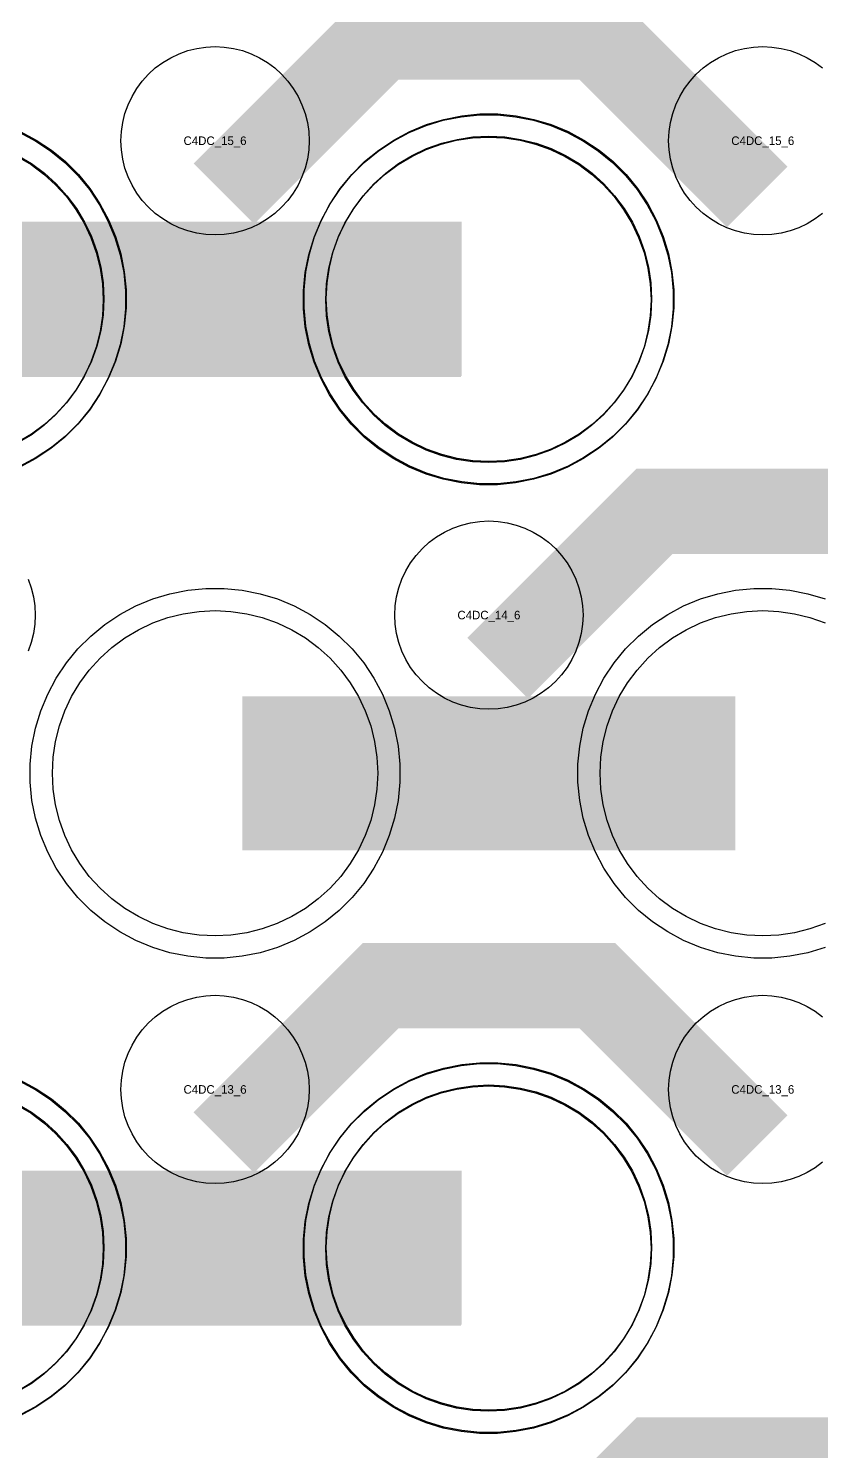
# Model space of a CAD drawing. Extents: x -11880 to 11880, y -14992 to 14992.
# Drawn here: x -10134.5 to -9902.8, y -13097.8 to -12682.1 of the extents above; entities that cross this region are included whole.
import ezdxf
from ezdxf.enums import TextEntityAlignment as Align

# ---------------------------------------------------------------- set-up
doc = ezdxf.new("R2010")
doc.units = 0
doc.header["$MEASUREMENT"] = 0
for name, color, linetype in [('GDS_775_DT_237', 138, 'CONTINUOUS'), ('RDL1_FS', 34, 'CONTINUOUS'), ('RDL_BS', 160, 'CONTINUOUS')]:
    doc.layers.add(name, color=color, linetype=linetype)

msp = doc.modelspace()

# ---------------------------------------------------------------- linework, layer by layer
at = {"layer": 'RDL1_FS', "color": 241, "true_color": 0xf7abae}
for points in [[(-10000.149, -12808.896), (-10004.806, -12808.667), (-10009.417, -12807.983), (-10013.94, -12806.851), (-10018.33, -12805.279), (-10022.544, -12803.287), (-10026.544, -12800.889), (-10030.289, -12798.111), (-10033.743, -12794.981), (-10036.873, -12791.527), (-10039.651, -12787.782), (-10042.049, -12783.782), (-10044.041, -12779.568), (-10045.613, -12775.178), (-10046.745, -12770.655), (-10047.429, -12766.044), (-10047.658, -12761.387), (-10047.429, -12756.73), (-10046.745, -12752.119), (-10045.613, -12747.596), (-10044.041, -12743.206), (-10042.049, -12738.992), (-10039.651, -12734.992), (-10036.873, -12731.247), (-10033.743, -12727.793), (-10030.289, -12724.663), (-10026.544, -12721.885), (-10022.544, -12719.487), (-10018.33, -12717.495), (-10013.94, -12715.923), (-10009.417, -12714.791), (-10004.806, -12714.107), (-10000.149, -12713.878), (-9995.492, -12714.107), (-9990.881, -12714.791), (-9986.358, -12715.923), (-9981.968, -12717.495), (-9977.754, -12719.487), (-9973.754, -12721.885), (-9970.009, -12724.663), (-9966.555, -12727.793), (-9963.425, -12731.247), (-9960.647, -12734.992), (-9958.249, -12738.992), (-9956.257, -12743.206), (-9954.685, -12747.596), (-9953.553, -12752.119), (-9952.869, -12756.73), (-9952.64, -12761.387), (-9952.869, -12766.044), (-9953.553, -12770.655), (-9954.685, -12775.178), (-9956.257, -12779.568), (-9958.249, -12783.782), (-9960.647, -12787.782), (-9963.425, -12791.527), (-9966.555, -12794.981), (-9970.009, -12798.111), (-9973.754, -12800.889), (-9977.754, -12803.287), (-9981.968, -12805.279), (-9986.358, -12806.851), (-9990.881, -12807.983), (-9995.492, -12808.667)], [(-10000.149, -13086.021), (-10004.806, -13085.792), (-10009.417, -13085.108), (-10013.94, -13083.976), (-10018.33, -13082.404), (-10022.544, -13080.412), (-10026.544, -13078.014), (-10030.289, -13075.236), (-10033.743, -13072.106), (-10036.873, -13068.652), (-10039.651, -13064.907), (-10042.049, -13060.907), (-10044.041, -13056.693), (-10045.613, -13052.303), (-10046.745, -13047.78), (-10047.429, -13043.169), (-10047.658, -13038.512), (-10047.429, -13033.855), (-10046.745, -13029.244), (-10045.613, -13024.721), (-10044.041, -13020.331), (-10042.049, -13016.117), (-10039.651, -13012.117), (-10036.873, -13008.372), (-10033.743, -13004.918), (-10030.289, -13001.788), (-10026.544, -12999.01), (-10022.544, -12996.612), (-10018.33, -12994.62), (-10013.94, -12993.048), (-10009.417, -12991.916), (-10004.806, -12991.232), (-10000.149, -12991.003), (-9995.492, -12991.232), (-9990.881, -12991.916), (-9986.358, -12993.048), (-9981.968, -12994.62), (-9977.754, -12996.612), (-9973.754, -12999.01), (-9970.009, -13001.788), (-9966.555, -13004.918), (-9963.425, -13008.372), (-9960.647, -13012.117), (-9958.249, -13016.117), (-9956.257, -13020.331), (-9954.685, -13024.721), (-9953.553, -13029.244), (-9952.869, -13033.855), (-9952.64, -13038.512), (-9952.869, -13043.169), (-9953.553, -13047.78), (-9954.685, -13052.303), (-9956.257, -13056.693), (-9958.249, -13060.907), (-9960.647, -13064.907), (-9963.425, -13068.652), (-9966.555, -13072.106), (-9970.009, -13075.236), (-9973.754, -13078.014), (-9977.754, -13080.412), (-9981.968, -13082.404), (-9986.358, -13083.976), (-9990.881, -13085.108), (-9995.492, -13085.792)]]:
    msp.add_lwpolyline(points, close=True, dxfattribs=at)
at = {"layer": 'RDL1_FS'}
for points in [[(-10000, -12808.614), (-10004.657, -12808.385), (-10009.268, -12807.701), (-10013.791, -12806.569), (-10018.181, -12804.997), (-10022.395, -12803.005), (-10026.395, -12800.607), (-10030.14, -12797.829), (-10033.594, -12794.699), (-10036.724, -12791.245), (-10039.502, -12787.5), (-10041.9, -12783.5), (-10043.892, -12779.286), (-10045.464, -12774.896), (-10046.596, -12770.373), (-10047.28, -12765.762), (-10047.509, -12761.105), (-10047.28, -12756.448), (-10046.596, -12751.837), (-10045.464, -12747.314), (-10043.892, -12742.924), (-10041.9, -12738.71), (-10039.502, -12734.71), (-10036.724, -12730.965), (-10033.594, -12727.511), (-10030.14, -12724.381), (-10026.395, -12721.603), (-10022.395, -12719.205), (-10018.181, -12717.213), (-10013.791, -12715.641), (-10009.268, -12714.509), (-10004.657, -12713.825), (-10000, -12713.596), (-9995.343, -12713.825), (-9990.732, -12714.509), (-9986.209, -12715.641), (-9981.819, -12717.213), (-9977.605, -12719.205), (-9973.605, -12721.603), (-9969.86, -12724.381), (-9966.406, -12727.511), (-9963.276, -12730.965), (-9960.498, -12734.71), (-9958.1, -12738.71), (-9956.108, -12742.924), (-9954.536, -12747.314), (-9953.404, -12751.837), (-9952.72, -12756.448), (-9952.491, -12761.105), (-9952.72, -12765.762), (-9953.404, -12770.373), (-9954.536, -12774.896), (-9956.108, -12779.286), (-9958.1, -12783.5), (-9960.498, -12787.5), (-9963.276, -12791.245), (-9966.406, -12794.699), (-9969.86, -12797.829), (-9973.605, -12800.607), (-9977.605, -12803.005), (-9981.819, -12804.997), (-9986.209, -12806.569), (-9990.732, -12807.701), (-9995.343, -12808.385)], [(-10080, -12947.174), (-10084.657, -12946.945), (-10089.268, -12946.261), (-10093.791, -12945.129), (-10098.181, -12943.557), (-10102.395, -12941.565), (-10106.395, -12939.167), (-10110.14, -12936.389), (-10113.594, -12933.259), (-10116.724, -12929.805), (-10119.502, -12926.06), (-10121.9, -12922.06), (-10123.892, -12917.846), (-10125.464, -12913.456), (-10126.596, -12908.933), (-10127.28, -12904.322), (-10127.509, -12899.665), (-10127.28, -12895.008), (-10126.596, -12890.397), (-10125.464, -12885.874), (-10123.892, -12881.484), (-10121.9, -12877.27), (-10119.502, -12873.27), (-10116.724, -12869.525), (-10113.594, -12866.071), (-10110.14, -12862.941), (-10106.395, -12860.163), (-10102.395, -12857.765), (-10098.181, -12855.773), (-10093.791, -12854.201), (-10089.268, -12853.069), (-10084.657, -12852.385), (-10080, -12852.156), (-10075.343, -12852.385), (-10070.732, -12853.069), (-10066.209, -12854.201), (-10061.819, -12855.773), (-10057.605, -12857.765), (-10053.605, -12860.163), (-10049.86, -12862.941), (-10046.406, -12866.071), (-10043.276, -12869.525), (-10040.498, -12873.27), (-10038.1, -12877.27), (-10036.108, -12881.484), (-10034.536, -12885.874), (-10033.404, -12890.397), (-10032.72, -12895.008), (-10032.491, -12899.665), (-10032.72, -12904.322), (-10033.404, -12908.933), (-10034.536, -12913.456), (-10036.108, -12917.846), (-10038.1, -12922.06), (-10040.498, -12926.06), (-10043.276, -12929.805), (-10046.406, -12933.259), (-10049.86, -12936.389), (-10053.605, -12939.167), (-10057.605, -12941.565), (-10061.819, -12943.557), (-10066.209, -12945.129), (-10070.732, -12946.261), (-10075.343, -12946.945)], [(-10000, -13085.739), (-10004.657, -13085.51), (-10009.268, -13084.826), (-10013.791, -13083.694), (-10018.181, -13082.122), (-10022.395, -13080.13), (-10026.395, -13077.732), (-10030.14, -13074.954), (-10033.594, -13071.824), (-10036.724, -13068.37), (-10039.502, -13064.625), (-10041.9, -13060.625), (-10043.892, -13056.411), (-10045.464, -13052.021), (-10046.596, -13047.498), (-10047.28, -13042.887), (-10047.509, -13038.23), (-10047.28, -13033.573), (-10046.596, -13028.962), (-10045.464, -13024.439), (-10043.892, -13020.049), (-10041.9, -13015.835), (-10039.502, -13011.835), (-10036.724, -13008.09), (-10033.594, -13004.636), (-10030.14, -13001.506), (-10026.395, -12998.728), (-10022.395, -12996.33), (-10018.181, -12994.338), (-10013.791, -12992.766), (-10009.268, -12991.634), (-10004.657, -12990.95), (-10000, -12990.721), (-9995.343, -12990.95), (-9990.732, -12991.634), (-9986.209, -12992.766), (-9981.819, -12994.338), (-9977.605, -12996.33), (-9973.605, -12998.728), (-9969.86, -13001.506), (-9966.406, -13004.636), (-9963.276, -13008.09), (-9960.498, -13011.835), (-9958.1, -13015.835), (-9956.108, -13020.049), (-9954.536, -13024.439), (-9953.404, -13028.962), (-9952.72, -13033.573), (-9952.491, -13038.23), (-9952.72, -13042.887), (-9953.404, -13047.498), (-9954.536, -13052.021), (-9956.108, -13056.411), (-9958.1, -13060.625), (-9960.498, -13064.625), (-9963.276, -13068.37), (-9966.406, -13071.824), (-9969.86, -13074.954), (-9973.605, -13077.732), (-9977.605, -13080.13), (-9981.819, -13082.122), (-9986.209, -13083.694), (-9990.732, -13084.826), (-9995.343, -13085.51)]]:
    msp.add_lwpolyline(points, close=True, dxfattribs=at)
at = {"layer": 'RDL1_FS', "color": 241, "true_color": 0xf7abae}
for points in [[(-10137.754, -12719.487), (-10133.754, -12721.885), (-10130.009, -12724.663), (-10126.555, -12727.793), (-10123.425, -12731.247), (-10120.647, -12734.992), (-10118.249, -12738.992), (-10116.257, -12743.206), (-10114.685, -12747.596), (-10113.553, -12752.119), (-10112.869, -12756.73), (-10112.64, -12761.387), (-10112.869, -12766.044), (-10113.553, -12770.655), (-10114.685, -12775.178), (-10116.257, -12779.568), (-10118.249, -12783.782), (-10120.647, -12787.782), (-10123.425, -12791.527), (-10126.555, -12794.981), (-10130.009, -12798.111), (-10133.754, -12800.889), (-10137.754, -12803.287)], [(-10137.754, -12996.612), (-10133.754, -12999.01), (-10130.009, -13001.788), (-10126.555, -13004.918), (-10123.425, -13008.372), (-10120.647, -13012.117), (-10118.249, -13016.117), (-10116.257, -13020.331), (-10114.685, -13024.721), (-10113.553, -13029.244), (-10112.869, -13033.855), (-10112.64, -13038.512), (-10112.869, -13043.169), (-10113.553, -13047.78), (-10114.685, -13052.303), (-10116.257, -13056.693), (-10118.249, -13060.907), (-10120.647, -13064.907), (-10123.425, -13068.652), (-10126.555, -13072.106), (-10130.009, -13075.236), (-10133.754, -13078.014), (-10137.754, -13080.412)]]:
    msp.add_lwpolyline(points, dxfattribs=at)
at = {"layer": 'RDL1_FS'}
for points in [[(-10137.605, -12719.205), (-10133.605, -12721.603), (-10129.86, -12724.381), (-10126.406, -12727.511), (-10123.276, -12730.965), (-10120.498, -12734.71), (-10118.1, -12738.71), (-10116.108, -12742.924), (-10114.536, -12747.314), (-10113.404, -12751.837), (-10112.72, -12756.448), (-10112.491, -12761.105), (-10112.72, -12765.762), (-10113.404, -12770.373), (-10114.536, -12774.896), (-10116.108, -12779.286), (-10118.1, -12783.5), (-10120.498, -12787.5), (-10123.276, -12791.245), (-10126.406, -12794.699), (-10129.86, -12797.829), (-10133.605, -12800.607), (-10137.605, -12803.005)], [(-9901.819, -12943.557), (-9906.209, -12945.129), (-9910.732, -12946.261), (-9915.343, -12946.945), (-9920, -12947.174), (-9924.657, -12946.945), (-9929.268, -12946.261), (-9933.791, -12945.129), (-9938.181, -12943.557), (-9942.395, -12941.565), (-9946.395, -12939.167), (-9950.14, -12936.389), (-9953.594, -12933.259), (-9956.724, -12929.805), (-9959.502, -12926.06), (-9961.9, -12922.06), (-9963.892, -12917.846), (-9965.464, -12913.456), (-9966.596, -12908.933), (-9967.28, -12904.322), (-9967.509, -12899.665), (-9967.28, -12895.008), (-9966.596, -12890.397), (-9965.464, -12885.874), (-9963.892, -12881.484), (-9961.9, -12877.27), (-9959.502, -12873.27), (-9956.724, -12869.525), (-9953.594, -12866.071), (-9950.14, -12862.941), (-9946.395, -12860.163), (-9942.395, -12857.765), (-9938.181, -12855.773), (-9933.791, -12854.201), (-9929.268, -12853.069), (-9924.657, -12852.385), (-9920, -12852.156), (-9915.343, -12852.385), (-9910.732, -12853.069), (-9906.209, -12854.201), (-9901.819, -12855.773)], [(-10137.605, -12996.33), (-10133.605, -12998.728), (-10129.86, -13001.506), (-10126.406, -13004.636), (-10123.276, -13008.09), (-10120.498, -13011.835), (-10118.1, -13015.835), (-10116.108, -13020.049), (-10114.536, -13024.439), (-10113.404, -13028.962), (-10112.72, -13033.573), (-10112.491, -13038.23), (-10112.72, -13042.887), (-10113.404, -13047.498), (-10114.536, -13052.021), (-10116.108, -13056.411), (-10118.1, -13060.625), (-10120.498, -13064.625), (-10123.276, -13068.37), (-10126.406, -13071.824), (-10129.86, -13074.954), (-10133.605, -13077.732), (-10137.605, -13080.13)]]:
    msp.add_lwpolyline(points, dxfattribs=at)
at = {"layer": 'RDL1_FS', "color": 241, "true_color": 0xf7abae}
for points in [[(-10152.147, -12761.387, 45, 45, 0), (-10080.147, -12761.387, 45, 45, 0)], [(-10080.147, -12761.387, 45, 45, 0), (-10008.147, -12761.387, 45, 45, 0)], [(-10152.147, -13038.512, 45, 45, 0), (-10080.147, -13038.512, 45, 45, 0)], [(-10080.147, -13038.512, 45, 45, 0), (-10008.147, -13038.512, 45, 45, 0)]]:
    msp.add_lwpolyline(points, format="xyseb", dxfattribs=at)
at = {"layer": 'RDL1_FS'}
for points in [[(-10151.998, -12761.105, 45, 45, 0), (-10079.998, -12761.105, 45, 45, 0)], [(-10079.998, -12761.105, 45, 45, 0), (-10007.998, -12761.105, 45, 45, 0)], [(-10071.998, -12899.665, 45, 45, 0), (-9999.998, -12899.665, 45, 45, 0)], [(-9999.998, -12899.665, 45, 45, 0), (-9927.998, -12899.665, 45, 45, 0)], [(-10151.998, -13038.23, 45, 45, 0), (-10079.998, -13038.23, 45, 45, 0)], [(-10079.998, -13038.23, 45, 45, 0), (-10007.998, -13038.23, 45, 45, 0)]]:
    msp.add_lwpolyline(points, format="xyseb", dxfattribs=at)
at = {"layer": 'RDL_BS'}
for points in [[(-10077.438, -12730.419, 25, 25, 0), (-10031.623, -12684.604, 25, 25, 0), (-9998.07, -12684.604, 25, 25, 0)], [(-9921.599, -12731.318, 25, 25, 0), (-9968.313, -12684.604, 25, 25, 0), (-9998.071, -12684.604, 25, 25, 0)], [(-9997.438, -12868.979, 25, 25, 0), (-9951.623, -12823.164, 25, 25, 0), (-9918.07, -12823.164, 25, 25, 0)], [(-9841.599, -12869.878, 25, 25, 0), (-9888.313, -12823.164, 25, 25, 0), (-9918.071, -12823.164, 25, 25, 0)], [(-10077.438, -13007.544, 25, 25, 0), (-10031.623, -12961.729, 25, 25, 0), (-9998.07, -12961.729, 25, 25, 0)], [(-9921.599, -13008.443, 25, 25, 0), (-9968.313, -12961.729, 25, 25, 0), (-9998.071, -12961.729, 25, 25, 0)], [(-9997.438, -13146.109, 25, 25, 0), (-9951.623, -13100.294, 25, 25, 0), (-9918.07, -13100.294, 25, 25, 0)], [(-9841.599, -13147.008, 25, 25, 0), (-9888.313, -13100.294, 25, 25, 0), (-9918.071, -13100.294, 25, 25, 0)]]:
    msp.add_lwpolyline(points, format="xyseb", dxfattribs=at)
for points in [[(-10080, -12742.411), (-10082.693, -12742.279), (-10085.365, -12741.883), (-10087.984, -12741.226), (-10090.519, -12740.319), (-10092.956, -12739.167), (-10095.28, -12737.774), (-10097.443, -12736.171), (-10099.442, -12734.359), (-10101.254, -12732.36), (-10102.857, -12730.197), (-10104.25, -12727.873), (-10105.402, -12725.436), (-10106.309, -12722.901), (-10106.966, -12720.282), (-10107.362, -12717.61), (-10107.494, -12714.917), (-10107.362, -12712.224), (-10106.966, -12709.552), (-10106.309, -12706.933), (-10105.402, -12704.398), (-10104.25, -12701.961), (-10102.857, -12699.637), (-10101.254, -12697.474), (-10099.442, -12695.475), (-10097.443, -12693.663), (-10095.28, -12692.06), (-10092.956, -12690.667), (-10090.519, -12689.515), (-10087.984, -12688.608), (-10085.365, -12687.951), (-10082.693, -12687.555), (-10080, -12687.423), (-10077.307, -12687.555), (-10074.635, -12687.951), (-10072.016, -12688.608), (-10069.481, -12689.515), (-10067.044, -12690.667), (-10064.72, -12692.06), (-10062.557, -12693.663), (-10060.558, -12695.475), (-10058.746, -12697.474), (-10057.143, -12699.637), (-10055.75, -12701.961), (-10054.598, -12704.398), (-10053.691, -12706.933), (-10053.034, -12709.552), (-10052.638, -12712.224), (-10052.506, -12714.917), (-10052.638, -12717.61), (-10053.034, -12720.282), (-10053.691, -12722.901), (-10054.598, -12725.436), (-10055.75, -12727.873), (-10057.143, -12730.197), (-10058.746, -12732.36), (-10060.558, -12734.359), (-10062.557, -12736.171), (-10064.72, -12737.774), (-10067.044, -12739.167), (-10069.481, -12740.319), (-10072.016, -12741.226), (-10074.635, -12741.883), (-10077.307, -12742.279)], [(-10002.644, -12815.105), (-10007.938, -12814.588), (-10013.165, -12813.542), (-10018.205, -12812.011), (-10023.115, -12809.98), (-10027.777, -12807.488), (-10032.191, -12804.541), (-10036.292, -12801.179), (-10040.074, -12797.397), (-10043.436, -12793.296), (-10046.383, -12788.882), (-10048.875, -12784.22), (-10050.906, -12779.31), (-10052.437, -12774.27), (-10053.483, -12769.043), (-10054, -12763.749), (-10054, -12758.461), (-10053.483, -12753.167), (-10052.437, -12747.94), (-10050.906, -12742.9), (-10048.875, -12737.99), (-10046.383, -12733.328), (-10043.436, -12728.914), (-10040.074, -12724.813), (-10036.292, -12721.031), (-10032.191, -12717.669), (-10027.777, -12714.722), (-10023.115, -12712.23), (-10018.205, -12710.199), (-10013.165, -12708.668), (-10007.938, -12707.622), (-10002.644, -12707.105), (-9997.356, -12707.105), (-9992.062, -12707.622), (-9986.835, -12708.668), (-9981.795, -12710.199), (-9976.885, -12712.23), (-9972.223, -12714.722), (-9967.809, -12717.669), (-9963.708, -12721.031), (-9959.926, -12724.813), (-9956.564, -12728.914), (-9953.617, -12733.328), (-9951.125, -12737.99), (-9949.094, -12742.9), (-9947.563, -12747.94), (-9946.517, -12753.167), (-9946, -12758.461), (-9946, -12763.749), (-9946.517, -12769.043), (-9947.563, -12774.27), (-9949.094, -12779.31), (-9951.125, -12784.22), (-9953.617, -12788.882), (-9956.564, -12793.296), (-9959.926, -12797.397), (-9963.708, -12801.179), (-9967.809, -12804.541), (-9972.223, -12807.488), (-9976.885, -12809.98), (-9981.795, -12812.011), (-9986.835, -12813.542), (-9992.062, -12814.588), (-9997.356, -12815.105)], [(-10000, -12880.971), (-10002.693, -12880.839), (-10005.365, -12880.443), (-10007.984, -12879.786), (-10010.519, -12878.879), (-10012.956, -12877.727), (-10015.28, -12876.334), (-10017.443, -12874.731), (-10019.442, -12872.919), (-10021.254, -12870.92), (-10022.857, -12868.757), (-10024.25, -12866.433), (-10025.402, -12863.996), (-10026.309, -12861.461), (-10026.966, -12858.842), (-10027.362, -12856.17), (-10027.494, -12853.477), (-10027.362, -12850.784), (-10026.966, -12848.112), (-10026.309, -12845.493), (-10025.402, -12842.958), (-10024.25, -12840.521), (-10022.857, -12838.197), (-10021.254, -12836.034), (-10019.442, -12834.035), (-10017.443, -12832.223), (-10015.28, -12830.62), (-10012.956, -12829.227), (-10010.519, -12828.075), (-10007.984, -12827.168), (-10005.365, -12826.511), (-10002.693, -12826.115), (-10000, -12825.983), (-9997.307, -12826.115), (-9994.635, -12826.511), (-9992.016, -12827.168), (-9989.481, -12828.075), (-9987.044, -12829.227), (-9984.72, -12830.62), (-9982.557, -12832.223), (-9980.558, -12834.035), (-9978.746, -12836.034), (-9977.143, -12838.197), (-9975.75, -12840.521), (-9974.598, -12842.958), (-9973.691, -12845.493), (-9973.034, -12848.112), (-9972.638, -12850.784), (-9972.506, -12853.477), (-9972.638, -12856.17), (-9973.034, -12858.842), (-9973.691, -12861.461), (-9974.598, -12863.996), (-9975.75, -12866.433), (-9977.143, -12868.757), (-9978.746, -12870.92), (-9980.558, -12872.919), (-9982.557, -12874.731), (-9984.72, -12876.334), (-9987.044, -12877.727), (-9989.481, -12878.879), (-9992.016, -12879.786), (-9994.635, -12880.443), (-9997.307, -12880.839)], [(-10082.644, -12953.665), (-10087.938, -12953.148), (-10093.165, -12952.102), (-10098.205, -12950.571), (-10103.115, -12948.54), (-10107.777, -12946.048), (-10112.191, -12943.101), (-10116.292, -12939.739), (-10120.074, -12935.957), (-10123.436, -12931.856), (-10126.383, -12927.442), (-10128.875, -12922.78), (-10130.906, -12917.87), (-10132.437, -12912.83), (-10133.483, -12907.603), (-10134, -12902.309), (-10134, -12897.021), (-10133.483, -12891.727), (-10132.437, -12886.5), (-10130.906, -12881.46), (-10128.875, -12876.55), (-10126.383, -12871.888), (-10123.436, -12867.474), (-10120.074, -12863.373), (-10116.292, -12859.591), (-10112.191, -12856.229), (-10107.777, -12853.282), (-10103.115, -12850.79), (-10098.205, -12848.759), (-10093.165, -12847.228), (-10087.938, -12846.182), (-10082.644, -12845.665), (-10077.356, -12845.665), (-10072.062, -12846.182), (-10066.835, -12847.228), (-10061.795, -12848.759), (-10056.885, -12850.79), (-10052.223, -12853.282), (-10047.809, -12856.229), (-10043.708, -12859.591), (-10039.926, -12863.373), (-10036.564, -12867.474), (-10033.617, -12871.888), (-10031.125, -12876.55), (-10029.094, -12881.46), (-10027.563, -12886.5), (-10026.517, -12891.727), (-10026, -12897.021), (-10026, -12902.309), (-10026.517, -12907.603), (-10027.563, -12912.83), (-10029.094, -12917.87), (-10031.125, -12922.78), (-10033.617, -12927.442), (-10036.564, -12931.856), (-10039.926, -12935.957), (-10043.708, -12939.739), (-10047.809, -12943.101), (-10052.223, -12946.048), (-10056.885, -12948.54), (-10061.795, -12950.571), (-10066.835, -12952.102), (-10072.062, -12953.148), (-10077.356, -12953.665)], [(-10080, -13019.536), (-10082.693, -13019.404), (-10085.365, -13019.008), (-10087.984, -13018.351), (-10090.519, -13017.444), (-10092.956, -13016.292), (-10095.28, -13014.899), (-10097.443, -13013.296), (-10099.442, -13011.484), (-10101.254, -13009.485), (-10102.857, -13007.322), (-10104.25, -13004.998), (-10105.402, -13002.561), (-10106.309, -13000.026), (-10106.966, -12997.407), (-10107.362, -12994.735), (-10107.494, -12992.042), (-10107.362, -12989.349), (-10106.966, -12986.677), (-10106.309, -12984.058), (-10105.402, -12981.523), (-10104.25, -12979.086), (-10102.857, -12976.762), (-10101.254, -12974.599), (-10099.442, -12972.6), (-10097.443, -12970.788), (-10095.28, -12969.185), (-10092.956, -12967.792), (-10090.519, -12966.64), (-10087.984, -12965.733), (-10085.365, -12965.076), (-10082.693, -12964.68), (-10080, -12964.548), (-10077.307, -12964.68), (-10074.635, -12965.076), (-10072.016, -12965.733), (-10069.481, -12966.64), (-10067.044, -12967.792), (-10064.72, -12969.185), (-10062.557, -12970.788), (-10060.558, -12972.6), (-10058.746, -12974.599), (-10057.143, -12976.762), (-10055.75, -12979.086), (-10054.598, -12981.523), (-10053.691, -12984.058), (-10053.034, -12986.677), (-10052.638, -12989.349), (-10052.506, -12992.042), (-10052.638, -12994.735), (-10053.034, -12997.407), (-10053.691, -13000.026), (-10054.598, -13002.561), (-10055.75, -13004.998), (-10057.143, -13007.322), (-10058.746, -13009.485), (-10060.558, -13011.484), (-10062.557, -13013.296), (-10064.72, -13014.899), (-10067.044, -13016.292), (-10069.481, -13017.444), (-10072.016, -13018.351), (-10074.635, -13019.008), (-10077.307, -13019.404)], [(-10002.644, -13092.23), (-10007.938, -13091.713), (-10013.165, -13090.667), (-10018.205, -13089.136), (-10023.115, -13087.105), (-10027.777, -13084.613), (-10032.191, -13081.666), (-10036.292, -13078.304), (-10040.074, -13074.522), (-10043.436, -13070.421), (-10046.383, -13066.007), (-10048.875, -13061.345), (-10050.906, -13056.435), (-10052.437, -13051.395), (-10053.483, -13046.168), (-10054, -13040.874), (-10054, -13035.586), (-10053.483, -13030.292), (-10052.437, -13025.065), (-10050.906, -13020.025), (-10048.875, -13015.115), (-10046.383, -13010.453), (-10043.436, -13006.039), (-10040.074, -13001.938), (-10036.292, -12998.156), (-10032.191, -12994.794), (-10027.777, -12991.847), (-10023.115, -12989.355), (-10018.205, -12987.324), (-10013.165, -12985.793), (-10007.938, -12984.747), (-10002.644, -12984.23), (-9997.356, -12984.23), (-9992.062, -12984.747), (-9986.835, -12985.793), (-9981.795, -12987.324), (-9976.885, -12989.355), (-9972.223, -12991.847), (-9967.809, -12994.794), (-9963.708, -12998.156), (-9959.926, -13001.938), (-9956.564, -13006.039), (-9953.617, -13010.453), (-9951.125, -13015.115), (-9949.094, -13020.025), (-9947.563, -13025.065), (-9946.517, -13030.292), (-9946, -13035.586), (-9946, -13040.874), (-9946.517, -13046.168), (-9947.563, -13051.395), (-9949.094, -13056.435), (-9951.125, -13061.345), (-9953.617, -13066.007), (-9956.564, -13070.421), (-9959.926, -13074.522), (-9963.708, -13078.304), (-9967.809, -13081.666), (-9972.223, -13084.613), (-9976.885, -13087.105), (-9981.795, -13089.136), (-9986.835, -13090.667), (-9992.062, -13091.713), (-9997.356, -13092.23)]]:
    msp.add_lwpolyline(points, close=True, dxfattribs=at)
for points in [[(-9902.557, -12736.171), (-9904.72, -12737.774), (-9907.044, -12739.167), (-9909.481, -12740.319), (-9912.016, -12741.226), (-9914.635, -12741.883), (-9917.307, -12742.279), (-9920, -12742.411), (-9922.693, -12742.279), (-9925.365, -12741.883), (-9927.984, -12741.226), (-9930.519, -12740.319), (-9932.956, -12739.167), (-9935.28, -12737.774), (-9937.443, -12736.171), (-9939.442, -12734.359), (-9941.254, -12732.36), (-9942.857, -12730.197), (-9944.25, -12727.873), (-9945.402, -12725.436), (-9946.309, -12722.901), (-9946.966, -12720.282), (-9947.362, -12717.61), (-9947.494, -12714.917), (-9947.362, -12712.224), (-9946.966, -12709.552), (-9946.309, -12706.933), (-9945.402, -12704.398), (-9944.25, -12701.961), (-9942.857, -12699.637), (-9941.254, -12697.474), (-9939.442, -12695.475), (-9937.443, -12693.663), (-9935.28, -12692.06), (-9932.956, -12690.667), (-9930.519, -12689.515), (-9927.984, -12688.608), (-9925.365, -12687.951), (-9922.693, -12687.555), (-9920, -12687.423), (-9917.307, -12687.555), (-9914.635, -12687.951), (-9912.016, -12688.608), (-9909.481, -12689.515), (-9907.044, -12690.667), (-9904.72, -12692.06), (-9902.557, -12693.663)], [(-10136.885, -12712.23), (-10132.223, -12714.722), (-10127.809, -12717.669), (-10123.708, -12721.031), (-10119.926, -12724.813), (-10116.564, -12728.914), (-10113.617, -12733.328), (-10111.125, -12737.99), (-10109.094, -12742.9), (-10107.563, -12747.94), (-10106.517, -12753.167), (-10106, -12758.461), (-10106, -12763.749), (-10106.517, -12769.043), (-10107.563, -12774.27), (-10109.094, -12779.31), (-10111.125, -12784.22), (-10113.617, -12788.882), (-10116.564, -12793.296), (-10119.926, -12797.397), (-10123.708, -12801.179), (-10127.809, -12804.541), (-10132.223, -12807.488), (-10136.885, -12809.98)], [(-10134.598, -12842.958), (-10133.691, -12845.493), (-10133.034, -12848.112), (-10132.638, -12850.784), (-10132.506, -12853.477), (-10132.638, -12856.17), (-10133.034, -12858.842), (-10133.691, -12861.461), (-10134.598, -12863.996)], [(-9901.795, -12950.571), (-9906.835, -12952.102), (-9912.062, -12953.148), (-9917.356, -12953.665), (-9922.644, -12953.665), (-9927.938, -12953.148), (-9933.165, -12952.102), (-9938.205, -12950.571), (-9943.115, -12948.54), (-9947.777, -12946.048), (-9952.191, -12943.101), (-9956.292, -12939.739), (-9960.074, -12935.957), (-9963.436, -12931.856), (-9966.383, -12927.442), (-9968.875, -12922.78), (-9970.906, -12917.87), (-9972.437, -12912.83), (-9973.483, -12907.603), (-9974, -12902.309), (-9974, -12897.021), (-9973.483, -12891.727), (-9972.437, -12886.5), (-9970.906, -12881.46), (-9968.875, -12876.55), (-9966.383, -12871.888), (-9963.436, -12867.474), (-9960.074, -12863.373), (-9956.292, -12859.591), (-9952.191, -12856.229), (-9947.777, -12853.282), (-9943.115, -12850.79), (-9938.205, -12848.759), (-9933.165, -12847.228), (-9927.938, -12846.182), (-9922.644, -12845.665), (-9917.356, -12845.665), (-9912.062, -12846.182), (-9906.835, -12847.228), (-9901.795, -12848.759)], [(-9902.557, -13013.296), (-9904.72, -13014.899), (-9907.044, -13016.292), (-9909.481, -13017.444), (-9912.016, -13018.351), (-9914.635, -13019.008), (-9917.307, -13019.404), (-9920, -13019.536), (-9922.693, -13019.404), (-9925.365, -13019.008), (-9927.984, -13018.351), (-9930.519, -13017.444), (-9932.956, -13016.292), (-9935.28, -13014.899), (-9937.443, -13013.296), (-9939.442, -13011.484), (-9941.254, -13009.485), (-9942.857, -13007.322), (-9944.25, -13004.998), (-9945.402, -13002.561), (-9946.309, -13000.026), (-9946.966, -12997.407), (-9947.362, -12994.735), (-9947.494, -12992.042), (-9947.362, -12989.349), (-9946.966, -12986.677), (-9946.309, -12984.058), (-9945.402, -12981.523), (-9944.25, -12979.086), (-9942.857, -12976.762), (-9941.254, -12974.599), (-9939.442, -12972.6), (-9937.443, -12970.788), (-9935.28, -12969.185), (-9932.956, -12967.792), (-9930.519, -12966.64), (-9927.984, -12965.733), (-9925.365, -12965.076), (-9922.693, -12964.68), (-9920, -12964.548), (-9917.307, -12964.68), (-9914.635, -12965.076), (-9912.016, -12965.733), (-9909.481, -12966.64), (-9907.044, -12967.792), (-9904.72, -12969.185), (-9902.557, -12970.788)], [(-10136.885, -12989.355), (-10132.223, -12991.847), (-10127.809, -12994.794), (-10123.708, -12998.156), (-10119.926, -13001.938), (-10116.564, -13006.039), (-10113.617, -13010.453), (-10111.125, -13015.115), (-10109.094, -13020.025), (-10107.563, -13025.065), (-10106.517, -13030.292), (-10106, -13035.586), (-10106, -13040.874), (-10106.517, -13046.168), (-10107.563, -13051.395), (-10109.094, -13056.435), (-10111.125, -13061.345), (-10113.617, -13066.007), (-10116.564, -13070.421), (-10119.926, -13074.522), (-10123.708, -13078.304), (-10127.809, -13081.666), (-10132.223, -13084.613), (-10136.885, -13087.105)]]:
    msp.add_lwpolyline(points, dxfattribs=at)
at = {"layer": 'RDL_BS', "color": 241, "true_color": 0xf7abae}
for points in [[(-10002.793, -12815.387), (-10008.087, -12814.87), (-10013.314, -12813.824), (-10018.354, -12812.293), (-10023.264, -12810.262), (-10027.926, -12807.77), (-10032.34, -12804.823), (-10036.441, -12801.461), (-10040.223, -12797.679), (-10043.585, -12793.578), (-10046.532, -12789.164), (-10049.024, -12784.502), (-10051.055, -12779.592), (-10052.586, -12774.552), (-10053.632, -12769.325), (-10054.149, -12764.031), (-10054.149, -12758.743), (-10053.632, -12753.449), (-10052.586, -12748.222), (-10051.055, -12743.182), (-10049.024, -12738.272), (-10046.532, -12733.61), (-10043.585, -12729.196), (-10040.223, -12725.095), (-10036.441, -12721.313), (-10032.34, -12717.951), (-10027.926, -12715.004), (-10023.264, -12712.512), (-10018.354, -12710.481), (-10013.314, -12708.95), (-10008.087, -12707.904), (-10002.793, -12707.387), (-9997.505, -12707.387), (-9992.211, -12707.904), (-9986.984, -12708.95), (-9981.944, -12710.481), (-9977.034, -12712.512), (-9972.372, -12715.004), (-9967.958, -12717.951), (-9963.857, -12721.313), (-9960.075, -12725.095), (-9956.713, -12729.196), (-9953.766, -12733.61), (-9951.274, -12738.272), (-9949.243, -12743.182), (-9947.712, -12748.222), (-9946.666, -12753.449), (-9946.149, -12758.743), (-9946.149, -12764.031), (-9946.666, -12769.325), (-9947.712, -12774.552), (-9949.243, -12779.592), (-9951.274, -12784.502), (-9953.766, -12789.164), (-9956.713, -12793.578), (-9960.075, -12797.679), (-9963.857, -12801.461), (-9967.958, -12804.823), (-9972.372, -12807.77), (-9977.034, -12810.262), (-9981.944, -12812.293), (-9986.984, -12813.824), (-9992.211, -12814.87), (-9997.505, -12815.387)], [(-10002.793, -13092.512), (-10008.087, -13091.995), (-10013.314, -13090.949), (-10018.354, -13089.418), (-10023.264, -13087.387), (-10027.926, -13084.895), (-10032.34, -13081.948), (-10036.441, -13078.586), (-10040.223, -13074.804), (-10043.585, -13070.703), (-10046.532, -13066.289), (-10049.024, -13061.627), (-10051.055, -13056.717), (-10052.586, -13051.677), (-10053.632, -13046.45), (-10054.149, -13041.156), (-10054.149, -13035.868), (-10053.632, -13030.574), (-10052.586, -13025.347), (-10051.055, -13020.307), (-10049.024, -13015.397), (-10046.532, -13010.735), (-10043.585, -13006.321), (-10040.223, -13002.22), (-10036.441, -12998.438), (-10032.34, -12995.076), (-10027.926, -12992.129), (-10023.264, -12989.637), (-10018.354, -12987.606), (-10013.314, -12986.075), (-10008.087, -12985.029), (-10002.793, -12984.512), (-9997.505, -12984.512), (-9992.211, -12985.029), (-9986.984, -12986.075), (-9981.944, -12987.606), (-9977.034, -12989.637), (-9972.372, -12992.129), (-9967.958, -12995.076), (-9963.857, -12998.438), (-9960.075, -13002.22), (-9956.713, -13006.321), (-9953.766, -13010.735), (-9951.274, -13015.397), (-9949.243, -13020.307), (-9947.712, -13025.347), (-9946.666, -13030.574), (-9946.149, -13035.868), (-9946.149, -13041.156), (-9946.666, -13046.45), (-9947.712, -13051.677), (-9949.243, -13056.717), (-9951.274, -13061.627), (-9953.766, -13066.289), (-9956.713, -13070.703), (-9960.075, -13074.804), (-9963.857, -13078.586), (-9967.958, -13081.948), (-9972.372, -13084.895), (-9977.034, -13087.387), (-9981.944, -13089.418), (-9986.984, -13090.949), (-9992.211, -13091.995), (-9997.505, -13092.512)]]:
    msp.add_lwpolyline(points, close=True, dxfattribs=at)
for points in [[(-10137.034, -12712.512), (-10132.372, -12715.004), (-10127.958, -12717.951), (-10123.857, -12721.313), (-10120.075, -12725.095), (-10116.713, -12729.196), (-10113.766, -12733.61), (-10111.274, -12738.272), (-10109.243, -12743.182), (-10107.712, -12748.222), (-10106.666, -12753.449), (-10106.149, -12758.743), (-10106.149, -12764.031), (-10106.666, -12769.325), (-10107.712, -12774.552), (-10109.243, -12779.592), (-10111.274, -12784.502), (-10113.766, -12789.164), (-10116.713, -12793.578), (-10120.075, -12797.679), (-10123.857, -12801.461), (-10127.958, -12804.823), (-10132.372, -12807.77), (-10137.034, -12810.262)], [(-10137.034, -12989.637), (-10132.372, -12992.129), (-10127.958, -12995.076), (-10123.857, -12998.438), (-10120.075, -13002.22), (-10116.713, -13006.321), (-10113.766, -13010.735), (-10111.274, -13015.397), (-10109.243, -13020.307), (-10107.712, -13025.347), (-10106.666, -13030.574), (-10106.149, -13035.868), (-10106.149, -13041.156), (-10106.666, -13046.45), (-10107.712, -13051.677), (-10109.243, -13056.717), (-10111.274, -13061.627), (-10113.766, -13066.289), (-10116.713, -13070.703), (-10120.075, -13074.804), (-10123.857, -13078.586), (-10127.958, -13081.948), (-10132.372, -13084.895), (-10137.034, -13087.387)]]:
    msp.add_lwpolyline(points, dxfattribs=at)

# ---------------------------------------------------------------- texts
at = {"layer": 'GDS_775_DT_237'}
for s, p in [('C4DC_15_6', (-10080, -12714.917)), ('C4DC_15_6', (-10080, -12714.917)), ('C4DC_15_6', (-9920, -12714.917)), ('C4DC_15_6', (-9920, -12714.917)), ('C4DC_14_6', (-10000, -12853.477)), ('C4DC_14_6', (-10000, -12853.477)), ('C4DC_13_6', (-10080, -12992.042)), ('C4DC_13_6', (-10080, -12992.042)), ('C4DC_13_6', (-9920, -12992.042)), ('C4DC_13_6', (-9920, -12992.042))]:
    msp.add_text(s, height=2.5, dxfattribs=at).set_placement(p, align=Align.MIDDLE_CENTER)

doc.saveas('drawing.dxf')
